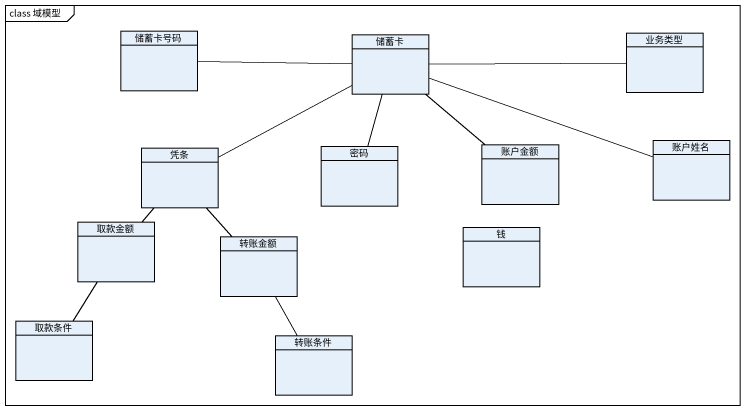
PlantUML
@startuml
mainframe class 域模型
hide circle
hide empty members
class 储蓄卡号码
class 储蓄卡
class 业务类型
class 凭条
class 密码
class 账户金额
class 账户姓名
class 取款金额
class 转账金额
class 钱
class 取款条件
class 转账条件
储蓄卡号码 -right- 储蓄卡
储蓄卡 -right- 业务类型
储蓄卡 -left- 凭条
储蓄卡 -right- 账户姓名
凭条 -- 取款金额
凭条 -- 转账金额
密码 -up- 储蓄卡
账户金额 -up- 储蓄卡
转账金额 -- 转账条件
取款条件 -up- 取款金额
@enduml
